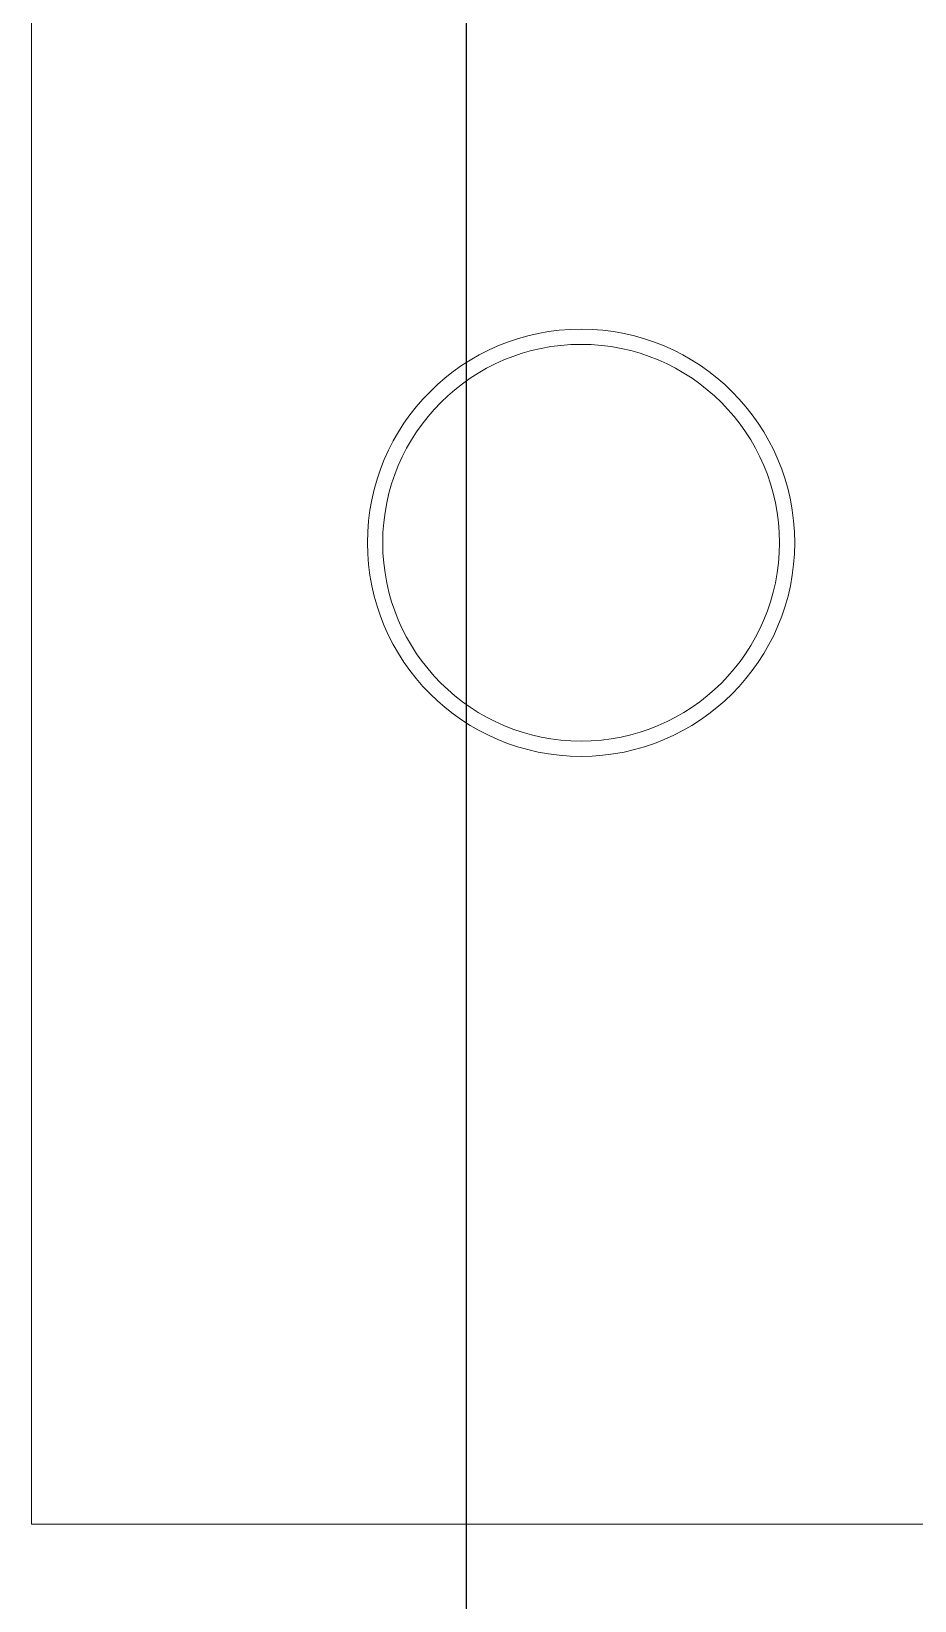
# Model space of a CAD drawing. Header units: metres. Extents: x -18745 to 220762, y -1579758 to -1356048.
# Drawn here: x 108078 to 108657, y -1422641 to -1421613 of the extents above; entities that cross this region are included whole.
import ezdxf

# ---------------------------------------------------------------- set-up
doc = ezdxf.new("R2010")
doc.units = ezdxf.units.M
doc.layers.get('0').update_dxf_attribs({"lineweight": 0})
doc.layers.add('A-100 - Copy$0$axes', color=8, linetype='Continuous')
doc.layers.add('A-100 - Copy$0$Medical Equipment and Furniture', color=8, linetype='Continuous', lineweight=0)
doc.layers.add('A-100 - Copy$0$Walls', color=8, linetype='Continuous', lineweight=0)

# ---------------------------------------------------------------- blocks, each defined once
blk = doc.blocks.new('A-100 - Copy$0$WM00001-P')
for radius in [0.14, 0.13]:
    blk.add_circle((0, 0), radius)
blk = doc.blocks.new('A-100 - Copy')
at = {"layer": 'A-100 - Copy$0$axes'}
blk.add_line((108363.3, -1477297.4, 0), (108363.3, -1366691.8, 0), dxfattribs=at)
at = {"layer": 'A-100 - Copy$0$Walls'}
blk.add_line((112616.9, -1422591.4, 2.4), (108078.3, -1422591.4, 2.4), dxfattribs=at)
at = {"layer": 'A-100 - Copy$0$Walls', "elevation": 0}
blk.add_lwpolyline([(108078.3, -1418952.7), (108078.3, -1422591.4)], dxfattribs=at)
at = {"layer": 'A-100 - Copy$0$Medical Equipment and Furniture', "extrusion": (8.17011e-07, -7.77426e-06, 1), "xscale": -1000.000000000005, "yscale": 1000.000000000005, "zscale": 1000.000000000004, "rotation": 77.99858923583352}
blk.add_blockref('A-100 - Copy$0$WM00001-P', (108438.5, -1421948.2, 13.5), dxfattribs=at)

msp = doc.modelspace()

# ---------------------------------------------------------------- block references
msp.add_blockref('A-100 - Copy', (0, 0))

doc.saveas('drawing.dxf')
